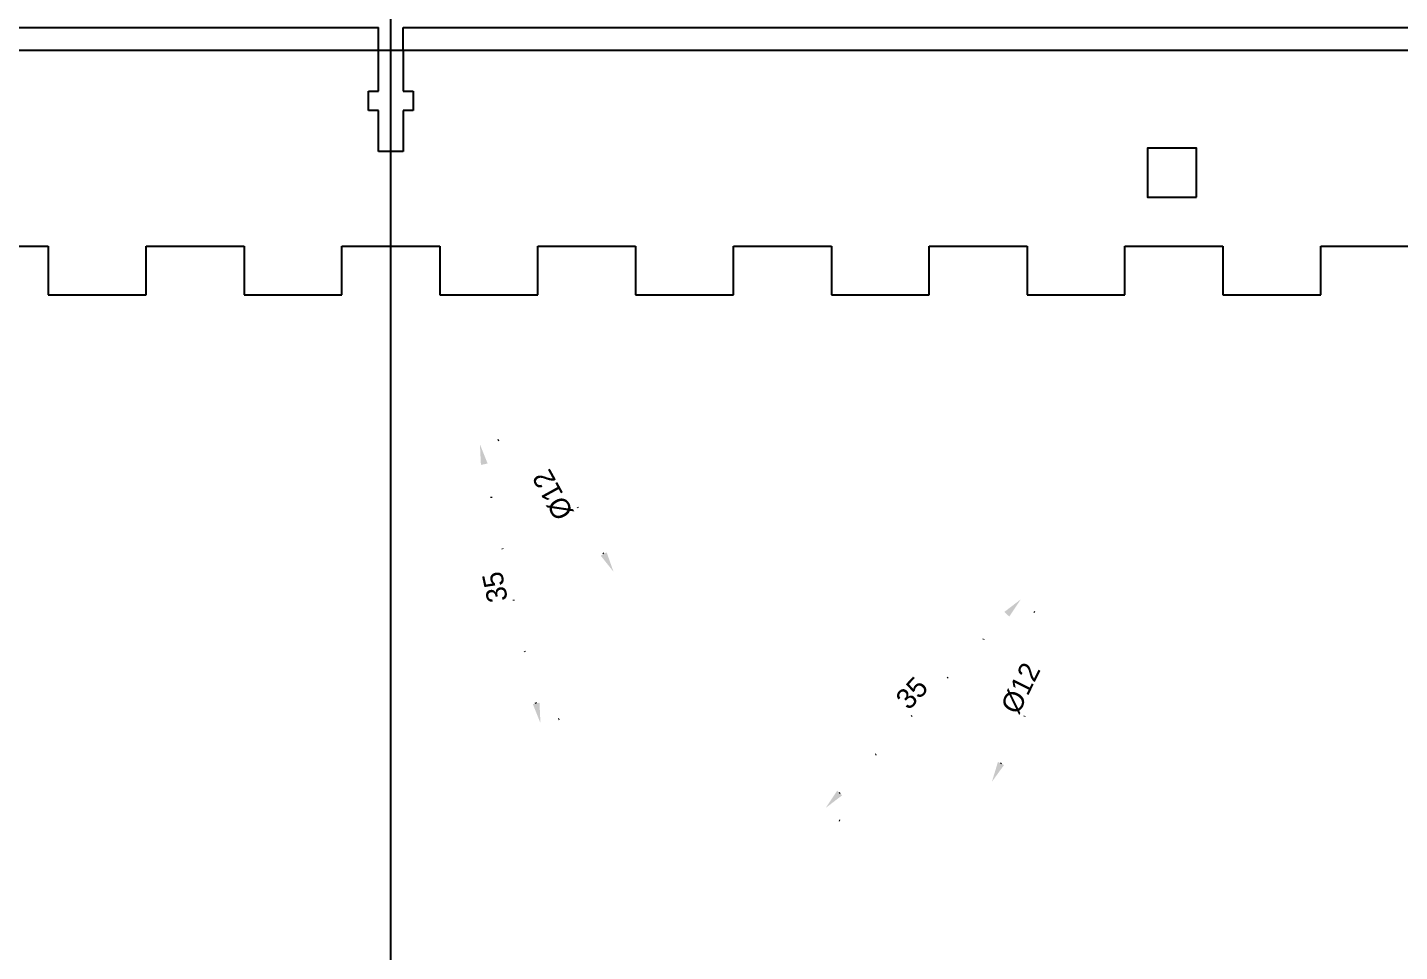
# Model space of a CAD drawing. Header units: millimetres. Extents: x -118 to 1034, y -2217 to 612.
# Drawn here: x 601 to 769.2, y 171.9 to 285.2 of the extents above; entities that cross this region are included whole.
import ezdxf

# ---------------------------------------------------------------- set-up
doc = ezdxf.new("R2010")
doc.units = ezdxf.units.MM
doc.linetypes.add('DOTTED', pattern=[6.35, 0, -6.35])
doc.layers.add('Dimensions', color=1, linetype='DOTTED')
doc.layers.add('text', color=5, linetype='Continuous')
doc.layers.add('Holes', color=1, linetype='Continuous', plot=False)
doc.styles.get("Standard").update_dxf_attribs({"font": 'FreeSans.ttf'})
doc.dimstyles.new('ISO-25', dxfattribs={"dimtxt": 2.5, "dimasz": 2.5, "dimexe": 1.25, "dimexo": 0.625, "dimtad": 1, "dimdec": 3, "dimdsep": 46, "dimtxsty": 'Standard', "dimcen": 2.5, "dimadec": 0, "dimazin": 0, "dimtfac": 1, "dimtmove": 0, "dimatfit": 3, "dimfxl": 1, "dimarcsym": 0})

# ---------------------------------------------------------------- blocks, each defined once
blk = doc.blocks.new('*D33')
at = {"layer": 'Defpoints', "color": 0}
for p in [(167.12, -55.48), (194.71, -77.22), (192.68, -79.39)]:
    blk.add_point(p, dxfattribs=at)
at = {"layer": 'Dimensions', "color": 0, "lineweight": -2}
for p, q in [((167.54, -55.03), (170, -52.4)), ((170.97, -55.02), (192.88, -75.52)), ((193.1, -78.94), (195.56, -76.31))]:
    blk.add_line(p, q, dxfattribs=at)
at = {"layer": 'Dimensions', "color": 0}
for points in [[(171.26, -54.72), (170.69, -55.33), (169.15, -53.32)], [(192.6, -75.82), (193.17, -75.21), (194.71, -77.22)]]:
    blk.add_solid(points, dxfattribs=at)
at = {"layer": 'Dimensions', "color": 0, "insert": (183.23, -63.87), "char_height": 2.5, "attachment_point": 5, "rotation": 316.9131}
blk.add_mtext('35', dxfattribs=at)
blk = doc.blocks.new('*D34')
at = {"layer": 'Defpoints', "color": 0}
for p in [(12.58, 8.65), (13.39, -7.33), (18.52, -7.07)]:
    blk.add_point(p, dxfattribs=at)
at = {"layer": 'Dimensions', "color": 0, "lineweight": -2}
for p, q in [((13.2, 8.68), (18.95, 8.97)), ((17.83, 6.41), (18.39, -4.57)), ((14.01, -7.3), (19.76, -7.01))]:
    blk.add_line(p, q, dxfattribs=at)
at = {"layer": 'Dimensions', "color": 0}
for points in [[(18.25, 6.43), (17.41, 6.39), (17.7, 8.91)], [(17.97, -4.59), (18.81, -4.55), (18.52, -7.07)]]:
    blk.add_solid(points, dxfattribs=at)
at = {"layer": 'Dimensions', "color": 0, "insert": (20.02, 1.02), "char_height": 2.5, "attachment_point": 5, "rotation": 272.9103}
blk.add_mtext('16', dxfattribs=at)
blk = doc.blocks.new('*D35')
at = {"layer": 'Defpoints', "color": 0}
for p in [(172.35, -73.69), (183.09, -79.03)]:
    blk.add_point(p, dxfattribs=at)
at = {"layer": 'Dimensions', "color": 0, "lineweight": -2}
blk.add_line((174.58, -74.8), (186.06, -80.5), dxfattribs=at)
at = {"layer": 'Dimensions', "color": 0}
blk.add_solid([(174.77, -74.42), (174.4, -75.17), (172.35, -73.69)], dxfattribs=at)
at = {"layer": 'Dimensions', "color": 0, "insert": (183.81, -77.23), "char_height": 2.5, "attachment_point": 5, "rotation": 333.5748}
blk.add_mtext('%%c12', dxfattribs=at)
blk = doc.blocks.new('M3 Bolt Nut Slot')
for p, q in [((-12.4, -3), (-12.4, 0)), ((-12.4, 0), (-7.4, 0)), ((-7.4, 0), (-7.4, 1.25)), ((-7.4, 1.25), (-5, 1.25)), ((-5, 1.25), (-5, 0)), ((-5, 0), (0, 0)), ((-7.4, -3), (-12.4, -3)), ((-7.4, -4.25), (-7.4, -3)), ((0, -3), (-5, -3)), ((-5, -3), (-5, -4.25)), ((-5, -4.25), (-7.4, -4.25))]:
    blk.add_line(p, q)
blk = doc.blocks.new('Front Panel')
for p, q in [((0, 0), (208.5, 0)), ((0, 0), (208.5, 0)), ((0, 0), (208.5, 0)), ((0, 0), (208.5, 0)), ((0, 0), (208.5, 0)), ((0, 0), (208.5, 0)), ((0, 0), (208.5, 0)), ((0, 0), (208.5, 0)), ((0, 0), (208.5, 0)), ((0, 0), (208.5, 0)), ((0, 0), (208.5, 0)), ((0, 0), (208.5, 0)), ((0, 0), (208.5, 0)), ((0, 0), (208.5, 0)), ((0, 0), (208.5, 0)), ((0, 0), (208.5, 0)), ((0, 0), (208.5, 0)), ((0, 0), (208.5, 0)), ((0, 0), (208.5, 0)), ((0, 0), (208.5, 0)), ((0, 0), (208.5, 0)), ((0, 0), (208.5, 0)), ((0, 0), (208.5, 0)), ((0, 0), (208.5, 0)), ((0, 0), (208.5, 0)), ((0, 0), (208.5, 0)), ((0, 0), (208.5, 0)), ((0, 0), (208.5, 0)), ((0, 0), (208.5, 0)), ((0, 0), (208.5, 0)), ((208.5, -2.798), (208.5, 0)), ((208.5, -2.798), (208.5, 0)), ((208.5, -2.798), (208.5, 0)), ((208.5, -2.798), (208.5, 0)), ((208.5, -2.798), (208.5, 0)), ((208.5, -2.798), (208.5, 0)), ((208.5, -2.798), (208.5, 0)), ((208.5, -2.798), (208.5, 0)), ((208.5, -2.798), (208.5, 0)), ((208.5, -2.798), (208.5, 0)), ((208.5, -2.798), (208.5, 0)), ((208.5, -2.798), (208.5, 0)), ((208.5, -2.798), (208.5, 0)), ((208.5, -2.798), (208.5, 0)), ((208.5, -2.798), (208.5, 0)), ((208.5, -2.798), (208.5, 0)), ((208.5, -2.798), (208.5, 0)), ((208.5, -2.798), (208.5, 0)), ((208.5, -2.798), (208.5, 0)), ((208.5, -2.798), (208.5, 0)), ((208.5, -2.798), (208.5, 0)), ((208.5, -2.798), (208.5, 0)), ((208.5, -2.798), (208.5, 0)), ((208.5, -2.798), (208.5, 0)), ((208.5, -2.798), (208.5, 0)), ((208.5, -2.798), (208.5, 0)), ((208.5, -2.798), (208.5, 0)), ((208.5, -2.798), (208.5, 0)), ((208.5, -2.798), (208.5, 0)), ((208.5, -2.798), (208.5, 0)), ((211.5, -2.798), (211.5, 0)), ((211.5, 0), (420, 0)), ((211.5, -2.798), (211.5, 0)), ((211.5, 0), (420, 0)), ((211.5, -2.798), (211.5, 0)), ((211.5, 0), (420, 0)), ((211.5, -2.798), (211.5, 0)), ((211.5, 0), (420, 0)), ((211.5, -2.798), (211.5, 0)), ((211.5, 0), (420, 0)), ((211.5, -2.798), (211.5, 0)), ((211.5, 0), (420, 0)), ((211.5, -2.798), (211.5, 0)), ((211.5, 0), (420, 0)), ((211.5, -2.798), (211.5, 0)), ((211.5, 0), (420, 0)), ((211.5, -2.798), (211.5, 0)), ((211.5, 0), (420, 0)), ((211.5, -2.798), (211.5, 0)), ((211.5, 0), (420, 0)), ((211.5, -2.798), (211.5, 0)), ((211.5, 0), (420, 0)), ((211.5, -2.798), (211.5, 0)), ((211.5, 0), (420, 0)), ((211.5, -2.798), (211.5, 0)), ((211.5, 0), (420, 0)), ((211.5, -2.798), (211.5, 0)), ((211.5, 0), (420, 0)), ((211.5, -2.798), (211.5, 0)), ((211.5, 0), (420, 0)), ((211.5, -2.798), (211.5, 0)), ((211.5, 0), (420, 0)), ((211.5, -2.798), (211.5, 0)), ((211.5, 0), (420, 0)), ((211.5, -2.798), (211.5, 0)), ((211.5, 0), (420, 0)), ((211.5, -2.798), (211.5, 0)), ((211.5, 0), (420, 0)), ((211.5, -2.798), (211.5, 0)), ((211.5, 0), (420, 0)), ((211.5, -2.798), (211.5, 0)), ((211.5, 0), (420, 0)), ((211.5, -2.798), (211.5, 0)), ((211.5, 0), (420, 0)), ((211.5, -2.798), (211.5, 0)), ((211.5, 0), (420, 0)), ((211.5, -2.798), (211.5, 0)), ((211.5, 0), (420, 0)), ((211.5, -2.798), (211.5, 0)), ((211.5, 0), (420, 0)), ((211.5, -2.798), (211.5, 0)), ((211.5, 0), (420, 0)), ((211.5, -2.798), (211.5, 0)), ((211.5, 0), (420, 0)), ((211.5, -2.798), (211.5, 0)), ((211.5, 0), (420, 0)), ((211.5, -2.798), (211.5, 0)), ((211.5, 0), (420, 0)), ((211.5, -2.798), (211.5, 0)), ((211.5, 0), (420, 0)), ((156, -26.798), (168, -26.798)), ((156, -26.798), (168, -26.798)), ((156, -26.798), (168, -26.798)), ((156, -26.798), (168, -26.798)), ((156, -26.798), (168, -26.798)), ((156, -26.798), (168, -26.798)), ((156, -26.798), (168, -26.798)), ((156, -26.798), (168, -26.798)), ((156, -26.798), (168, -26.798)), ((156, -26.798), (168, -26.798)), ((156, -26.798), (168, -26.798)), ((156, -26.798), (168, -26.798)), ((156, -26.798), (168, -26.798)), ((156, -26.798), (168, -26.798)), ((156, -26.798), (168, -26.798)), ((156, -26.798), (168, -26.798)), ((156, -26.798), (168, -26.798)), ((156, -26.798), (168, -26.798)), ((156, -26.798), (168, -26.798)), ((156, -26.798), (168, -26.798)), ((156, -26.798), (168, -26.798)), ((156, -26.798), (168, -26.798)), ((156, -26.798), (168, -26.798)), ((156, -26.798), (168, -26.798)), ((156, -26.798), (168, -26.798)), ((156, -26.798), (168, -26.798)), ((156, -26.798), (168, -26.798)), ((156, -26.798), (168, -26.798)), ((156, -26.798), (168, -26.798)), ((156, -26.798), (168, -26.798)), ((168, -26.798), (168, -32.798)), ((168, -26.798), (168, -32.798)), ((168, -26.798), (168, -32.798)), ((168, -26.798), (168, -32.798)), ((168, -26.798), (168, -32.798)), ((168, -26.798), (168, -32.798)), ((168, -26.798), (168, -32.798)), ((168, -26.798), (168, -32.798)), ((168, -26.798), (168, -32.798)), ((168, -26.798), (168, -32.798)), ((168, -26.798), (168, -32.798)), ((168, -26.798), (168, -32.798)), ((168, -26.798), (168, -32.798)), ((168, -26.798), (168, -32.798)), ((168, -26.798), (168, -32.798)), ((168, -26.798), (168, -32.798)), ((168, -26.798), (168, -32.798)), ((168, -26.798), (168, -32.798)), ((168, -26.798), (168, -32.798)), ((168, -26.798), (168, -32.798)), ((168, -26.798), (168, -32.798)), ((168, -26.798), (168, -32.798)), ((168, -26.798), (168, -32.798)), ((168, -26.798), (168, -32.798)), ((168, -26.798), (168, -32.798)), ((168, -26.798), (168, -32.798)), ((168, -26.798), (168, -32.798)), ((168, -26.798), (168, -32.798)), ((168, -26.798), (168, -32.798)), ((168, -26.798), (168, -32.798)), ((180, -32.798), (180, -26.798)), ((180, -26.798), (192, -26.798)), ((180, -32.798), (180, -26.798)), ((180, -26.798), (192, -26.798)), ((180, -32.798), (180, -26.798)), ((180, -26.798), (192, -26.798)), ((180, -32.798), (180, -26.798)), ((180, -26.798), (192, -26.798)), ((180, -32.798), (180, -26.798)), ((180, -26.798), (192, -26.798)), ((180, -32.798), (180, -26.798)), ((180, -26.798), (192, -26.798)), ((180, -32.798), (180, -26.798)), ((180, -26.798), (192, -26.798)), ((180, -32.798), (180, -26.798)), ((180, -26.798), (192, -26.798)), ((180, -32.798), (180, -26.798)), ((180, -26.798), (192, -26.798)), ((180, -32.798), (180, -26.798)), ((180, -26.798), (192, -26.798)), ((180, -32.798), (180, -26.798)), ((180, -26.798), (192, -26.798)), ((180, -32.798), (180, -26.798)), ((180, -26.798), (192, -26.798)), ((180, -32.798), (180, -26.798)), ((180, -26.798), (192, -26.798)), ((180, -32.798), (180, -26.798)), ((180, -26.798), (192, -26.798)), ((180, -32.798), (180, -26.798)), ((180, -26.798), (192, -26.798)), ((180, -32.798), (180, -26.798)), ((180, -26.798), (192, -26.798)), ((180, -32.798), (180, -26.798)), ((180, -26.798), (192, -26.798)), ((180, -32.798), (180, -26.798)), ((180, -26.798), (192, -26.798)), ((180, -32.798), (180, -26.798)), ((180, -26.798), (192, -26.798)), ((180, -32.798), (180, -26.798)), ((180, -26.798), (192, -26.798)), ((180, -32.798), (180, -26.798)), ((180, -26.798), (192, -26.798)), ((180, -32.798), (180, -26.798)), ((180, -26.798), (192, -26.798)), ((180, -32.798), (180, -26.798)), ((180, -26.798), (192, -26.798)), ((180, -32.798), (180, -26.798)), ((180, -26.798), (192, -26.798)), ((180, -32.798), (180, -26.798)), ((180, -26.798), (192, -26.798)), ((180, -32.798), (180, -26.798)), ((180, -26.798), (192, -26.798)), ((180, -32.798), (180, -26.798)), ((180, -26.798), (192, -26.798)), ((180, -32.798), (180, -26.798)), ((180, -26.798), (192, -26.798)), ((180, -32.798), (180, -26.798)), ((180, -26.798), (192, -26.798)), ((180, -32.798), (180, -26.798)), ((180, -26.798), (192, -26.798)), ((192, -26.798), (192, -32.798)), ((192, -26.798), (192, -32.798)), ((192, -26.798), (192, -32.798)), ((192, -26.798), (192, -32.798)), ((192, -26.798), (192, -32.798)), ((192, -26.798), (192, -32.798)), ((192, -26.798), (192, -32.798)), ((192, -26.798), (192, -32.798)), ((192, -26.798), (192, -32.798)), ((192, -26.798), (192, -32.798)), ((192, -26.798), (192, -32.798)), ((192, -26.798), (192, -32.798)), ((192, -26.798), (192, -32.798)), ((192, -26.798), (192, -32.798)), ((192, -26.798), (192, -32.798)), ((192, -26.798), (192, -32.798)), ((192, -26.798), (192, -32.798)), ((192, -26.798), (192, -32.798)), ((192, -26.798), (192, -32.798)), ((192, -26.798), (192, -32.798)), ((192, -26.798), (192, -32.798)), ((192, -26.798), (192, -32.798)), ((192, -26.798), (192, -32.798)), ((192, -26.798), (192, -32.798)), ((192, -26.798), (192, -32.798)), ((192, -26.798), (192, -32.798)), ((192, -26.798), (192, -32.798)), ((192, -26.798), (192, -32.798)), ((192, -26.798), (192, -32.798)), ((192, -26.798), (192, -32.798)), ((204, -32.798), (204, -26.798)), ((204, -26.798), (216, -26.798)), ((204, -32.798), (204, -26.798)), ((204, -26.798), (216, -26.798)), ((204, -32.798), (204, -26.798)), ((204, -26.798), (216, -26.798)), ((204, -32.798), (204, -26.798)), ((204, -26.798), (216, -26.798)), ((204, -32.798), (204, -26.798)), ((204, -26.798), (216, -26.798)), ((204, -32.798), (204, -26.798)), ((204, -26.798), (216, -26.798)), ((204, -32.798), (204, -26.798)), ((204, -26.798), (216, -26.798)), ((204, -32.798), (204, -26.798)), ((204, -26.798), (216, -26.798)), ((204, -32.798), (204, -26.798)), ((204, -26.798), (216, -26.798)), ((204, -32.798), (204, -26.798)), ((204, -26.798), (216, -26.798)), ((204, -32.798), (204, -26.798)), ((204, -26.798), (216, -26.798)), ((204, -32.798), (204, -26.798)), ((204, -26.798), (216, -26.798)), ((204, -32.798), (204, -26.798)), ((204, -26.798), (216, -26.798)), ((204, -32.798), (204, -26.798)), ((204, -26.798), (216, -26.798)), ((204, -32.798), (204, -26.798)), ((204, -26.798), (216, -26.798)), ((204, -32.798), (204, -26.798)), ((204, -26.798), (216, -26.798)), ((204, -32.798), (204, -26.798)), ((204, -26.798), (216, -26.798)), ((204, -32.798), (204, -26.798)), ((204, -26.798), (216, -26.798)), ((204, -32.798), (204, -26.798)), ((204, -26.798), (216, -26.798)), ((204, -32.798), (204, -26.798)), ((204, -26.798), (216, -26.798)), ((204, -32.798), (204, -26.798)), ((204, -26.798), (216, -26.798)), ((204, -32.798), (204, -26.798)), ((204, -26.798), (216, -26.798)), ((204, -32.798), (204, -26.798)), ((204, -26.798), (216, -26.798)), ((204, -32.798), (204, -26.798)), ((204, -26.798), (216, -26.798)), ((204, -32.798), (204, -26.798)), ((204, -26.798), (216, -26.798)), ((204, -32.798), (204, -26.798)), ((204, -26.798), (216, -26.798)), ((204, -32.798), (204, -26.798)), ((204, -26.798), (216, -26.798)), ((204, -32.798), (204, -26.798)), ((204, -26.798), (216, -26.798)), ((204, -32.798), (204, -26.798)), ((204, -26.798), (216, -26.798)), ((204, -32.798), (204, -26.798)), ((204, -26.798), (216, -26.798)), ((216, -26.798), (216, -32.798)), ((216, -26.798), (216, -32.798)), ((216, -26.798), (216, -32.798)), ((216, -26.798), (216, -32.798)), ((216, -26.798), (216, -32.798)), ((216, -26.798), (216, -32.798)), ((216, -26.798), (216, -32.798)), ((216, -26.798), (216, -32.798)), ((216, -26.798), (216, -32.798)), ((216, -26.798), (216, -32.798)), ((216, -26.798), (216, -32.798)), ((216, -26.798), (216, -32.798)), ((216, -26.798), (216, -32.798)), ((216, -26.798), (216, -32.798)), ((216, -26.798), (216, -32.798)), ((216, -26.798), (216, -32.798)), ((216, -26.798), (216, -32.798)), ((216, -26.798), (216, -32.798)), ((216, -26.798), (216, -32.798)), ((216, -26.798), (216, -32.798)), ((216, -26.798), (216, -32.798)), ((216, -26.798), (216, -32.798)), ((216, -26.798), (216, -32.798)), ((216, -26.798), (216, -32.798)), ((216, -26.798), (216, -32.798)), ((216, -26.798), (216, -32.798)), ((216, -26.798), (216, -32.798)), ((216, -26.798), (216, -32.798)), ((216, -26.798), (216, -32.798)), ((216, -26.798), (216, -32.798)), ((228, -32.798), (228, -26.798)), ((228, -26.798), (240, -26.798)), ((228, -32.798), (228, -26.798)), ((228, -26.798), (240, -26.798)), ((228, -32.798), (228, -26.798)), ((228, -26.798), (240, -26.798)), ((228, -32.798), (228, -26.798)), ((228, -26.798), (240, -26.798)), ((228, -32.798), (228, -26.798)), ((228, -26.798), (240, -26.798)), ((228, -32.798), (228, -26.798)), ((228, -26.798), (240, -26.798)), ((228, -32.798), (228, -26.798)), ((228, -26.798), (240, -26.798)), ((228, -32.798), (228, -26.798)), ((228, -26.798), (240, -26.798)), ((228, -32.798), (228, -26.798)), ((228, -26.798), (240, -26.798)), ((228, -32.798), (228, -26.798)), ((228, -26.798), (240, -26.798)), ((228, -32.798), (228, -26.798)), ((228, -26.798), (240, -26.798)), ((228, -32.798), (228, -26.798)), ((228, -26.798), (240, -26.798)), ((228, -32.798), (228, -26.798)), ((228, -26.798), (240, -26.798)), ((228, -32.798), (228, -26.798)), ((228, -26.798), (240, -26.798)), ((228, -32.798), (228, -26.798)), ((228, -26.798), (240, -26.798)), ((228, -32.798), (228, -26.798)), ((228, -26.798), (240, -26.798)), ((228, -32.798), (228, -26.798)), ((228, -26.798), (240, -26.798)), ((228, -32.798), (228, -26.798)), ((228, -26.798), (240, -26.798)), ((228, -32.798), (228, -26.798)), ((228, -26.798), (240, -26.798)), ((228, -32.798), (228, -26.798)), ((228, -26.798), (240, -26.798)), ((228, -32.798), (228, -26.798)), ((228, -26.798), (240, -26.798)), ((228, -32.798), (228, -26.798)), ((228, -26.798), (240, -26.798)), ((228, -32.798), (228, -26.798)), ((228, -26.798), (240, -26.798)), ((228, -32.798), (228, -26.798)), ((228, -26.798), (240, -26.798)), ((228, -32.798), (228, -26.798)), ((228, -26.798), (240, -26.798)), ((228, -32.798), (228, -26.798)), ((228, -26.798), (240, -26.798)), ((228, -32.798), (228, -26.798)), ((228, -26.798), (240, -26.798)), ((228, -32.798), (228, -26.798)), ((228, -26.798), (240, -26.798)), ((228, -32.798), (228, -26.798)), ((228, -26.798), (240, -26.798)), ((228, -32.798), (228, -26.798)), ((228, -26.798), (240, -26.798)), ((240, -26.798), (240, -32.798)), ((240, -26.798), (240, -32.798)), ((240, -26.798), (240, -32.798)), ((240, -26.798), (240, -32.798)), ((240, -26.798), (240, -32.798)), ((240, -26.798), (240, -32.798)), ((240, -26.798), (240, -32.798)), ((240, -26.798), (240, -32.798)), ((240, -26.798), (240, -32.798)), ((240, -26.798), (240, -32.798)), ((240, -26.798), (240, -32.798)), ((240, -26.798), (240, -32.798)), ((240, -26.798), (240, -32.798)), ((240, -26.798), (240, -32.798)), ((240, -26.798), (240, -32.798)), ((240, -26.798), (240, -32.798)), ((240, -26.798), (240, -32.798)), ((240, -26.798), (240, -32.798)), ((240, -26.798), (240, -32.798)), ((240, -26.798), (240, -32.798)), ((240, -26.798), (240, -32.798)), ((240, -26.798), (240, -32.798)), ((240, -26.798), (240, -32.798)), ((240, -26.798), (240, -32.798)), ((240, -26.798), (240, -32.798)), ((240, -26.798), (240, -32.798)), ((240, -26.798), (240, -32.798)), ((240, -26.798), (240, -32.798)), ((240, -26.798), (240, -32.798)), ((240, -26.798), (240, -32.798)), ((252, -32.798), (252, -26.798)), ((252, -26.798), (264, -26.798)), ((252, -32.798), (252, -26.798)), ((252, -26.798), (264, -26.798)), ((252, -32.798), (252, -26.798)), ((252, -26.798), (264, -26.798)), ((252, -32.798), (252, -26.798)), ((252, -26.798), (264, -26.798)), ((252, -32.798), (252, -26.798)), ((252, -26.798), (264, -26.798)), ((252, -32.798), (252, -26.798)), ((252, -26.798), (264, -26.798)), ((252, -32.798), (252, -26.798)), ((252, -26.798), (264, -26.798)), ((252, -32.798), (252, -26.798)), ((252, -26.798), (264, -26.798)), ((252, -32.798), (252, -26.798)), ((252, -26.798), (264, -26.798)), ((252, -32.798), (252, -26.798)), ((252, -26.798), (264, -26.798)), ((252, -32.798), (252, -26.798)), ((252, -26.798), (264, -26.798)), ((252, -32.798), (252, -26.798)), ((252, -26.798), (264, -26.798)), ((252, -32.798), (252, -26.798)), ((252, -26.798), (264, -26.798)), ((252, -32.798), (252, -26.798)), ((252, -26.798), (264, -26.798)), ((252, -32.798), (252, -26.798)), ((252, -26.798), (264, -26.798)), ((252, -32.798), (252, -26.798)), ((252, -26.798), (264, -26.798)), ((252, -32.798), (252, -26.798)), ((252, -26.798), (264, -26.798)), ((252, -32.798), (252, -26.798)), ((252, -26.798), (264, -26.798)), ((252, -32.798), (252, -26.798)), ((252, -26.798), (264, -26.798)), ((252, -32.798), (252, -26.798)), ((252, -26.798), (264, -26.798)), ((252, -32.798), (252, -26.798)), ((252, -26.798), (264, -26.798)), ((252, -32.798), (252, -26.798)), ((252, -26.798), (264, -26.798)), ((252, -32.798), (252, -26.798)), ((252, -26.798), (264, -26.798)), ((252, -32.798), (252, -26.798)), ((252, -26.798), (264, -26.798)), ((252, -32.798), (252, -26.798)), ((252, -26.798), (264, -26.798)), ((252, -32.798), (252, -26.798)), ((252, -26.798), (264, -26.798)), ((252, -32.798), (252, -26.798)), ((252, -26.798), (264, -26.798)), ((252, -32.798), (252, -26.798)), ((252, -26.798), (264, -26.798)), ((252, -32.798), (252, -26.798)), ((252, -26.798), (264, -26.798)), ((252, -32.798), (252, -26.798)), ((252, -26.798), (264, -26.798)), ((264, -26.798), (264, -32.798)), ((264, -26.798), (264, -32.798)), ((264, -26.798), (264, -32.798)), ((264, -26.798), (264, -32.798)), ((264, -26.798), (264, -32.798)), ((264, -26.798), (264, -32.798)), ((264, -26.798), (264, -32.798)), ((264, -26.798), (264, -32.798)), ((264, -26.798), (264, -32.798)), ((264, -26.798), (264, -32.798)), ((264, -26.798), (264, -32.798)), ((264, -26.798), (264, -32.798)), ((264, -26.798), (264, -32.798)), ((264, -26.798), (264, -32.798)), ((264, -26.798), (264, -32.798)), ((264, -26.798), (264, -32.798)), ((264, -26.798), (264, -32.798)), ((264, -26.798), (264, -32.798)), ((264, -26.798), (264, -32.798)), ((264, -26.798), (264, -32.798)), ((264, -26.798), (264, -32.798)), ((264, -26.798), (264, -32.798)), ((264, -26.798), (264, -32.798)), ((264, -26.798), (264, -32.798)), ((264, -26.798), (264, -32.798)), ((264, -26.798), (264, -32.798)), ((264, -26.798), (264, -32.798)), ((264, -26.798), (264, -32.798)), ((264, -26.798), (264, -32.798)), ((264, -26.798), (264, -32.798)), ((276, -32.798), (276, -26.798)), ((276, -26.798), (288, -26.798)), ((276, -32.798), (276, -26.798)), ((276, -26.798), (288, -26.798)), ((276, -32.798), (276, -26.798)), ((276, -26.798), (288, -26.798)), ((276, -32.798), (276, -26.798)), ((276, -26.798), (288, -26.798)), ((276, -32.798), (276, -26.798)), ((276, -26.798), (288, -26.798)), ((276, -32.798), (276, -26.798)), ((276, -26.798), (288, -26.798)), ((276, -32.798), (276, -26.798)), ((276, -26.798), (288, -26.798)), ((276, -32.798), (276, -26.798)), ((276, -26.798), (288, -26.798)), ((276, -32.798), (276, -26.798)), ((276, -26.798), (288, -26.798)), ((276, -32.798), (276, -26.798)), ((276, -26.798), (288, -26.798)), ((276, -32.798), (276, -26.798)), ((276, -26.798), (288, -26.798)), ((276, -32.798), (276, -26.798)), ((276, -26.798), (288, -26.798)), ((276, -32.798), (276, -26.798)), ((276, -26.798), (288, -26.798)), ((276, -32.798), (276, -26.798)), ((276, -26.798), (288, -26.798)), ((276, -32.798), (276, -26.798)), ((276, -26.798), (288, -26.798)), ((276, -32.798), (276, -26.798)), ((276, -26.798), (288, -26.798)), ((276, -32.798), (276, -26.798)), ((276, -26.798), (288, -26.798)), ((276, -32.798), (276, -26.798)), ((276, -26.798), (288, -26.798)), ((276, -32.798), (276, -26.798)), ((276, -26.798), (288, -26.798)), ((276, -32.798), (276, -26.798)), ((276, -26.798), (288, -26.798)), ((276, -32.798), (276, -26.798)), ((276, -26.798), (288, -26.798)), ((276, -32.798), (276, -26.798)), ((276, -26.798), (288, -26.798)), ((276, -32.798), (276, -26.798)), ((276, -26.798), (288, -26.798)), ((276, -32.798), (276, -26.798)), ((276, -26.798), (288, -26.798)), ((276, -32.798), (276, -26.798)), ((276, -26.798), (288, -26.798)), ((276, -32.798), (276, -26.798)), ((276, -26.798), (288, -26.798)), ((276, -32.798), (276, -26.798)), ((276, -26.798), (288, -26.798)), ((276, -32.798), (276, -26.798)), ((276, -26.798), (288, -26.798)), ((276, -32.798), (276, -26.798)), ((276, -26.798), (288, -26.798)), ((276, -32.798), (276, -26.798)), ((276, -26.798), (288, -26.798)), ((288, -26.798), (288, -32.798)), ((288, -26.798), (288, -32.798)), ((288, -26.798), (288, -32.798)), ((288, -26.798), (288, -32.798)), ((288, -26.798), (288, -32.798)), ((288, -26.798), (288, -32.798)), ((288, -26.798), (288, -32.798)), ((288, -26.798), (288, -32.798)), ((288, -26.798), (288, -32.798)), ((288, -26.798), (288, -32.798)), ((288, -26.798), (288, -32.798)), ((288, -26.798), (288, -32.798)), ((288, -26.798), (288, -32.798)), ((288, -26.798), (288, -32.798)), ((288, -26.798), (288, -32.798)), ((288, -26.798), (288, -32.798)), ((288, -26.798), (288, -32.798)), ((288, -26.798), (288, -32.798)), ((288, -26.798), (288, -32.798)), ((288, -26.798), (288, -32.798)), ((288, -26.798), (288, -32.798)), ((288, -26.798), (288, -32.798)), ((288, -26.798), (288, -32.798)), ((288, -26.798), (288, -32.798)), ((288, -26.798), (288, -32.798)), ((288, -26.798), (288, -32.798)), ((288, -26.798), (288, -32.798)), ((288, -26.798), (288, -32.798)), ((288, -26.798), (288, -32.798)), ((288, -26.798), (288, -32.798)), ((300, -32.798), (300, -26.798)), ((300, -26.798), (312, -26.798)), ((300, -32.798), (300, -26.798)), ((300, -26.798), (312, -26.798)), ((300, -32.798), (300, -26.798)), ((300, -26.798), (312, -26.798)), ((300, -32.798), (300, -26.798)), ((300, -26.798), (312, -26.798)), ((300, -32.798), (300, -26.798)), ((300, -26.798), (312, -26.798)), ((300, -32.798), (300, -26.798)), ((300, -26.798), (312, -26.798)), ((300, -32.798), (300, -26.798)), ((300, -26.798), (312, -26.798)), ((300, -32.798), (300, -26.798)), ((300, -26.798), (312, -26.798)), ((300, -32.798), (300, -26.798)), ((300, -26.798), (312, -26.798)), ((300, -32.798), (300, -26.798)), ((300, -26.798), (312, -26.798)), ((300, -32.798), (300, -26.798)), ((300, -26.798), (312, -26.798)), ((300, -32.798), (300, -26.798)), ((300, -26.798), (312, -26.798)), ((300, -32.798), (300, -26.798)), ((300, -26.798), (312, -26.798)), ((300, -32.798), (300, -26.798)), ((300, -26.798), (312, -26.798)), ((300, -32.798), (300, -26.798)), ((300, -26.798), (312, -26.798)), ((300, -32.798), (300, -26.798)), ((300, -26.798), (312, -26.798)), ((300, -32.798), (300, -26.798)), ((300, -26.798), (312, -26.798)), ((300, -32.798), (300, -26.798)), ((300, -26.798), (312, -26.798)), ((300, -32.798), (300, -26.798)), ((300, -26.798), (312, -26.798)), ((300, -32.798), (300, -26.798)), ((300, -26.798), (312, -26.798)), ((300, -32.798), (300, -26.798)), ((300, -26.798), (312, -26.798)), ((300, -32.798), (300, -26.798)), ((300, -26.798), (312, -26.798)), ((300, -32.798), (300, -26.798)), ((300, -26.798), (312, -26.798)), ((300, -32.798), (300, -26.798)), ((300, -26.798), (312, -26.798)), ((300, -32.798), (300, -26.798)), ((300, -26.798), (312, -26.798)), ((300, -32.798), (300, -26.798)), ((300, -26.798), (312, -26.798)), ((300, -32.798), (300, -26.798)), ((300, -26.798), (312, -26.798)), ((300, -32.798), (300, -26.798)), ((300, -26.798), (312, -26.798)), ((300, -32.798), (300, -26.798)), ((300, -26.798), (312, -26.798)), ((300, -32.798), (300, -26.798)), ((300, -26.798), (312, -26.798)), ((312, -26.798), (312, -32.798)), ((312, -26.798), (312, -32.798)), ((312, -26.798), (312, -32.798)), ((312, -26.798), (312, -32.798)), ((312, -26.798), (312, -32.798)), ((312, -26.798), (312, -32.798)), ((312, -26.798), (312, -32.798)), ((312, -26.798), (312, -32.798)), ((312, -26.798), (312, -32.798)), ((312, -26.798), (312, -32.798)), ((312, -26.798), (312, -32.798)), ((312, -26.798), (312, -32.798)), ((312, -26.798), (312, -32.798)), ((312, -26.798), (312, -32.798)), ((312, -26.798), (312, -32.798)), ((312, -26.798), (312, -32.798)), ((312, -26.798), (312, -32.798)), ((312, -26.798), (312, -32.798)), ((312, -26.798), (312, -32.798)), ((312, -26.798), (312, -32.798)), ((312, -26.798), (312, -32.798)), ((312, -26.798), (312, -32.798)), ((312, -26.798), (312, -32.798)), ((312, -26.798), (312, -32.798)), ((312, -26.798), (312, -32.798)), ((312, -26.798), (312, -32.798)), ((312, -26.798), (312, -32.798)), ((312, -26.798), (312, -32.798)), ((312, -26.798), (312, -32.798)), ((312, -26.798), (312, -32.798)), ((324, -32.798), (324, -26.798)), ((324, -26.798), (336, -26.798)), ((324, -32.798), (324, -26.798)), ((324, -26.798), (336, -26.798)), ((324, -32.798), (324, -26.798)), ((324, -26.798), (336, -26.798)), ((324, -32.798), (324, -26.798)), ((324, -26.798), (336, -26.798)), ((324, -32.798), (324, -26.798)), ((324, -26.798), (336, -26.798)), ((324, -32.798), (324, -26.798)), ((324, -26.798), (336, -26.798)), ((324, -32.798), (324, -26.798)), ((324, -26.798), (336, -26.798)), ((324, -32.798), (324, -26.798)), ((324, -26.798), (336, -26.798)), ((324, -32.798), (324, -26.798)), ((324, -26.798), (336, -26.798)), ((324, -32.798), (324, -26.798)), ((324, -26.798), (336, -26.798)), ((324, -32.798), (324, -26.798)), ((324, -26.798), (336, -26.798)), ((324, -32.798), (324, -26.798)), ((324, -26.798), (336, -26.798)), ((324, -32.798), (324, -26.798)), ((324, -26.798), (336, -26.798)), ((324, -32.798), (324, -26.798)), ((324, -26.798), (336, -26.798)), ((324, -32.798), (324, -26.798)), ((324, -26.798), (336, -26.798)), ((324, -32.798), (324, -26.798)), ((324, -26.798), (336, -26.798)), ((324, -32.798), (324, -26.798)), ((324, -26.798), (336, -26.798)), ((324, -32.798), (324, -26.798)), ((324, -26.798), (336, -26.798)), ((324, -32.798), (324, -26.798)), ((324, -26.798), (336, -26.798)), ((324, -32.798), (324, -26.798)), ((324, -26.798), (336, -26.798)), ((324, -32.798), (324, -26.798)), ((324, -26.798), (336, -26.798)), ((324, -32.798), (324, -26.798)), ((324, -26.798), (336, -26.798)), ((324, -32.798), (324, -26.798)), ((324, -26.798), (336, -26.798)), ((324, -32.798), (324, -26.798)), ((324, -26.798), (336, -26.798)), ((324, -32.798), (324, -26.798)), ((324, -26.798), (336, -26.798)), ((324, -32.798), (324, -26.798)), ((324, -26.798), (336, -26.798)), ((324, -32.798), (324, -26.798)), ((324, -26.798), (336, -26.798)), ((324, -32.798), (324, -26.798)), ((324, -26.798), (336, -26.798)), ((324, -32.798), (324, -26.798)), ((324, -26.798), (336, -26.798)), ((324, -32.798), (324, -26.798)), ((324, -26.798), (336, -26.798)), ((168, -32.798), (180, -32.798)), ((168, -32.798), (180, -32.798)), ((168, -32.798), (180, -32.798)), ((168, -32.798), (180, -32.798)), ((168, -32.798), (180, -32.798)), ((168, -32.798), (180, -32.798)), ((168, -32.798), (180, -32.798)), ((168, -32.798), (180, -32.798)), ((168, -32.798), (180, -32.798)), ((168, -32.798), (180, -32.798)), ((168, -32.798), (180, -32.798)), ((168, -32.798), (180, -32.798)), ((168, -32.798), (180, -32.798)), ((168, -32.798), (180, -32.798)), ((168, -32.798), (180, -32.798)), ((168, -32.798), (180, -32.798)), ((168, -32.798), (180, -32.798)), ((168, -32.798), (180, -32.798)), ((168, -32.798), (180, -32.798)), ((168, -32.798), (180, -32.798)), ((168, -32.798), (180, -32.798)), ((168, -32.798), (180, -32.798)), ((168, -32.798), (180, -32.798)), ((168, -32.798), (180, -32.798)), ((168, -32.798), (180, -32.798)), ((168, -32.798), (180, -32.798)), ((168, -32.798), (180, -32.798)), ((168, -32.798), (180, -32.798)), ((168, -32.798), (180, -32.798)), ((168, -32.798), (180, -32.798)), ((192, -32.798), (204, -32.798)), ((192, -32.798), (204, -32.798)), ((192, -32.798), (204, -32.798)), ((192, -32.798), (204, -32.798)), ((192, -32.798), (204, -32.798)), ((192, -32.798), (204, -32.798)), ((192, -32.798), (204, -32.798)), ((192, -32.798), (204, -32.798)), ((192, -32.798), (204, -32.798)), ((192, -32.798), (204, -32.798)), ((192, -32.798), (204, -32.798)), ((192, -32.798), (204, -32.798)), ((192, -32.798), (204, -32.798)), ((192, -32.798), (204, -32.798)), ((192, -32.798), (204, -32.798)), ((192, -32.798), (204, -32.798)), ((192, -32.798), (204, -32.798)), ((192, -32.798), (204, -32.798)), ((192, -32.798), (204, -32.798)), ((192, -32.798), (204, -32.798)), ((192, -32.798), (204, -32.798)), ((192, -32.798), (204, -32.798)), ((192, -32.798), (204, -32.798)), ((192, -32.798), (204, -32.798)), ((192, -32.798), (204, -32.798)), ((192, -32.798), (204, -32.798)), ((192, -32.798), (204, -32.798)), ((192, -32.798), (204, -32.798)), ((192, -32.798), (204, -32.798)), ((192, -32.798), (204, -32.798)), ((216, -32.798), (228, -32.798)), ((216, -32.798), (228, -32.798)), ((216, -32.798), (228, -32.798)), ((216, -32.798), (228, -32.798)), ((216, -32.798), (228, -32.798)), ((216, -32.798), (228, -32.798)), ((216, -32.798), (228, -32.798)), ((216, -32.798), (228, -32.798)), ((216, -32.798), (228, -32.798)), ((216, -32.798), (228, -32.798)), ((216, -32.798), (228, -32.798)), ((216, -32.798), (228, -32.798)), ((216, -32.798), (228, -32.798)), ((216, -32.798), (228, -32.798)), ((216, -32.798), (228, -32.798)), ((216, -32.798), (228, -32.798)), ((216, -32.798), (228, -32.798)), ((216, -32.798), (228, -32.798)), ((216, -32.798), (228, -32.798)), ((216, -32.798), (228, -32.798)), ((216, -32.798), (228, -32.798)), ((216, -32.798), (228, -32.798)), ((216, -32.798), (228, -32.798)), ((216, -32.798), (228, -32.798)), ((216, -32.798), (228, -32.798)), ((216, -32.798), (228, -32.798)), ((216, -32.798), (228, -32.798)), ((216, -32.798), (228, -32.798)), ((216, -32.798), (228, -32.798)), ((216, -32.798), (228, -32.798)), ((240, -32.798), (252, -32.798)), ((240, -32.798), (252, -32.798)), ((240, -32.798), (252, -32.798)), ((240, -32.798), (252, -32.798)), ((240, -32.798), (252, -32.798)), ((240, -32.798), (252, -32.798)), ((240, -32.798), (252, -32.798)), ((240, -32.798), (252, -32.798)), ((240, -32.798), (252, -32.798)), ((240, -32.798), (252, -32.798)), ((240, -32.798), (252, -32.798)), ((240, -32.798), (252, -32.798)), ((240, -32.798), (252, -32.798)), ((240, -32.798), (252, -32.798)), ((240, -32.798), (252, -32.798)), ((240, -32.798), (252, -32.798)), ((240, -32.798), (252, -32.798)), ((240, -32.798), (252, -32.798)), ((240, -32.798), (252, -32.798)), ((240, -32.798), (252, -32.798)), ((240, -32.798), (252, -32.798)), ((240, -32.798), (252, -32.798)), ((240, -32.798), (252, -32.798)), ((240, -32.798), (252, -32.798)), ((240, -32.798), (252, -32.798)), ((240, -32.798), (252, -32.798)), ((240, -32.798), (252, -32.798)), ((240, -32.798), (252, -32.798)), ((240, -32.798), (252, -32.798)), ((240, -32.798), (252, -32.798)), ((264, -32.798), (276, -32.798)), ((264, -32.798), (276, -32.798)), ((264, -32.798), (276, -32.798)), ((264, -32.798), (276, -32.798)), ((264, -32.798), (276, -32.798)), ((264, -32.798), (276, -32.798)), ((264, -32.798), (276, -32.798)), ((264, -32.798), (276, -32.798)), ((264, -32.798), (276, -32.798)), ((264, -32.798), (276, -32.798)), ((264, -32.798), (276, -32.798)), ((264, -32.798), (276, -32.798)), ((264, -32.798), (276, -32.798)), ((264, -32.798), (276, -32.798)), ((264, -32.798), (276, -32.798)), ((264, -32.798), (276, -32.798)), ((264, -32.798), (276, -32.798)), ((264, -32.798), (276, -32.798)), ((264, -32.798), (276, -32.798)), ((264, -32.798), (276, -32.798)), ((264, -32.798), (276, -32.798)), ((264, -32.798), (276, -32.798)), ((264, -32.798), (276, -32.798)), ((264, -32.798), (276, -32.798)), ((264, -32.798), (276, -32.798)), ((264, -32.798), (276, -32.798)), ((264, -32.798), (276, -32.798)), ((264, -32.798), (276, -32.798)), ((264, -32.798), (276, -32.798)), ((264, -32.798), (276, -32.798)), ((288, -32.798), (300, -32.798)), ((288, -32.798), (300, -32.798)), ((288, -32.798), (300, -32.798)), ((288, -32.798), (300, -32.798)), ((288, -32.798), (300, -32.798)), ((288, -32.798), (300, -32.798)), ((288, -32.798), (300, -32.798)), ((288, -32.798), (300, -32.798)), ((288, -32.798), (300, -32.798)), ((288, -32.798), (300, -32.798)), ((288, -32.798), (300, -32.798)), ((288, -32.798), (300, -32.798)), ((288, -32.798), (300, -32.798)), ((288, -32.798), (300, -32.798)), ((288, -32.798), (300, -32.798)), ((288, -32.798), (300, -32.798)), ((288, -32.798), (300, -32.798)), ((288, -32.798), (300, -32.798)), ((288, -32.798), (300, -32.798)), ((288, -32.798), (300, -32.798)), ((288, -32.798), (300, -32.798)), ((288, -32.798), (300, -32.798)), ((288, -32.798), (300, -32.798)), ((288, -32.798), (300, -32.798)), ((288, -32.798), (300, -32.798)), ((288, -32.798), (300, -32.798)), ((288, -32.798), (300, -32.798)), ((288, -32.798), (300, -32.798)), ((288, -32.798), (300, -32.798)), ((288, -32.798), (300, -32.798)), ((312, -32.798), (324, -32.798)), ((312, -32.798), (324, -32.798)), ((312, -32.798), (324, -32.798)), ((312, -32.798), (324, -32.798)), ((312, -32.798), (324, -32.798)), ((312, -32.798), (324, -32.798)), ((312, -32.798), (324, -32.798)), ((312, -32.798), (324, -32.798)), ((312, -32.798), (324, -32.798)), ((312, -32.798), (324, -32.798)), ((312, -32.798), (324, -32.798)), ((312, -32.798), (324, -32.798)), ((312, -32.798), (324, -32.798)), ((312, -32.798), (324, -32.798)), ((312, -32.798), (324, -32.798)), ((312, -32.798), (324, -32.798)), ((312, -32.798), (324, -32.798)), ((312, -32.798), (324, -32.798)), ((312, -32.798), (324, -32.798)), ((312, -32.798), (324, -32.798)), ((312, -32.798), (324, -32.798)), ((312, -32.798), (324, -32.798)), ((312, -32.798), (324, -32.798)), ((312, -32.798), (324, -32.798)), ((312, -32.798), (324, -32.798)), ((312, -32.798), (324, -32.798)), ((312, -32.798), (324, -32.798)), ((312, -32.798), (324, -32.798)), ((312, -32.798), (324, -32.798)), ((312, -32.798), (324, -32.798))]:
    blk.add_line(p, q)
at = {"layer": 'Holes'}
blk.add_lwpolyline([(308.7714, -20.798), (308.7714, -14.798), (302.7714, -14.798), (302.7714, -20.798)], close=True, dxfattribs=at)
at = {"layer": 'text'}
blk.add_line((0, -2.798), (420, -2.798), dxfattribs=at)
blk.add_line((0, -2.798), (420, -2.798), dxfattribs=at)
blk.add_line((0, -2.798), (420, -2.798), dxfattribs=at)
blk.add_line((0, -2.798), (420, -2.798), dxfattribs=at)
blk.add_line((0, -2.798), (420, -2.798), dxfattribs=at)
blk.add_line((0, -2.798), (420, -2.798), dxfattribs=at)
blk.add_line((0, -2.798), (420, -2.798), dxfattribs=at)
blk.add_line((0, -2.798), (420, -2.798), dxfattribs=at)
blk.add_line((0, -2.798), (420, -2.798), dxfattribs=at)
blk.add_line((0, -2.798), (420, -2.798), dxfattribs=at)
blk.add_line((0, -2.798), (420, -2.798), dxfattribs=at)
blk.add_line((0, -2.798), (420, -2.798), dxfattribs=at)
blk.add_line((0, -2.798), (420, -2.798), dxfattribs=at)
blk.add_line((0, -2.798), (420, -2.798), dxfattribs=at)
blk.add_line((0, -2.798), (420, -2.798), dxfattribs=at)
blk.add_line((0, -2.798), (420, -2.798), dxfattribs=at)
blk.add_line((0, -2.798), (420, -2.798), dxfattribs=at)
blk.add_line((0, -2.798), (420, -2.798), dxfattribs=at)
blk.add_line((0, -2.798), (420, -2.798), dxfattribs=at)
blk.add_line((0, -2.798), (420, -2.798), dxfattribs=at)
blk.add_line((0, -2.798), (420, -2.798), dxfattribs=at)
blk.add_line((0, -2.798), (420, -2.798), dxfattribs=at)
blk.add_line((0, -2.798), (420, -2.798), dxfattribs=at)
blk.add_line((0, -2.798), (420, -2.798), dxfattribs=at)
blk.add_line((0, -2.798), (420, -2.798), dxfattribs=at)
blk.add_line((0, -2.798), (420, -2.798), dxfattribs=at)
blk.add_line((0, -2.798), (420, -2.798), dxfattribs=at)
blk.add_line((0, -2.798), (420, -2.798), dxfattribs=at)
blk.add_line((0, -2.798), (420, -2.798), dxfattribs=at)
blk.add_line((0, -2.798), (420, -2.798), dxfattribs=at)
at = {"rotation": 90}
blk.add_blockref('M3 Bolt Nut Slot', (208.5, -2.798), dxfattribs=at)
blk.add_blockref('M3 Bolt Nut Slot', (208.5, -2.798), dxfattribs=at)
blk.add_blockref('M3 Bolt Nut Slot', (208.5, -2.798), dxfattribs=at)
blk.add_blockref('M3 Bolt Nut Slot', (208.5, -2.798), dxfattribs=at)
blk.add_blockref('M3 Bolt Nut Slot', (208.5, -2.798), dxfattribs=at)
blk.add_blockref('M3 Bolt Nut Slot', (208.5, -2.798), dxfattribs=at)
blk.add_blockref('M3 Bolt Nut Slot', (208.5, -2.798), dxfattribs=at)
blk.add_blockref('M3 Bolt Nut Slot', (208.5, -2.798), dxfattribs=at)
blk.add_blockref('M3 Bolt Nut Slot', (208.5, -2.798), dxfattribs=at)
blk.add_blockref('M3 Bolt Nut Slot', (208.5, -2.798), dxfattribs=at)
blk.add_blockref('M3 Bolt Nut Slot', (208.5, -2.798), dxfattribs=at)
blk.add_blockref('M3 Bolt Nut Slot', (208.5, -2.798), dxfattribs=at)
blk.add_blockref('M3 Bolt Nut Slot', (208.5, -2.798), dxfattribs=at)
blk.add_blockref('M3 Bolt Nut Slot', (208.5, -2.798), dxfattribs=at)
blk.add_blockref('M3 Bolt Nut Slot', (208.5, -2.798), dxfattribs=at)
blk.add_blockref('M3 Bolt Nut Slot', (208.5, -2.798), dxfattribs=at)
blk.add_blockref('M3 Bolt Nut Slot', (208.5, -2.798), dxfattribs=at)
blk.add_blockref('M3 Bolt Nut Slot', (208.5, -2.798), dxfattribs=at)
blk.add_blockref('M3 Bolt Nut Slot', (208.5, -2.798), dxfattribs=at)
blk.add_blockref('M3 Bolt Nut Slot', (208.5, -2.798), dxfattribs=at)
blk.add_blockref('M3 Bolt Nut Slot', (208.5, -2.798), dxfattribs=at)
blk.add_blockref('M3 Bolt Nut Slot', (208.5, -2.798), dxfattribs=at)
blk.add_blockref('M3 Bolt Nut Slot', (208.5, -2.798), dxfattribs=at)
blk.add_blockref('M3 Bolt Nut Slot', (208.5, -2.798), dxfattribs=at)
blk.add_blockref('M3 Bolt Nut Slot', (208.5, -2.798), dxfattribs=at)
blk.add_blockref('M3 Bolt Nut Slot', (208.5, -2.798), dxfattribs=at)
blk.add_blockref('M3 Bolt Nut Slot', (208.5, -2.798), dxfattribs=at)
blk.add_blockref('M3 Bolt Nut Slot', (208.5, -2.798), dxfattribs=at)
blk.add_blockref('M3 Bolt Nut Slot', (208.5, -2.798), dxfattribs=at)
blk.add_blockref('M3 Bolt Nut Slot', (208.5, -2.798), dxfattribs=at)
blk = doc.blocks.new('footswitch')
blk.add_lwpolyline([(-22, -8), (-22, 8), (13, 8), (13, -8)], close=True)
blk.add_circle((0, 0), 6)
at = {"layer": 'Dimensions'}
dim = blk.add_linear_dim(base=(13, 10.9706), p1=(-22, 8), p2=(13, 8), dimstyle='ISO-25', dxfattribs=at)
dim.commit()
dim.dimension.update_dxf_attribs({"geometry": '*D33', "text_midpoint": (-4.5, 12.8857)})
dim = blk.add_linear_dim(base=(18.1337, -8), p1=(13, 8), p2=(13, -8), angle=90, dimstyle='ISO-25', dxfattribs=at)
dim.commit()
dim.dimension.update_dxf_attribs({"geometry": '*D34', "text_midpoint": (16.2186, 0)})
dim = blk.add_diameter_dim_2p(p1=(5.7481, 1.7203), p2=(-5.7481, -1.7203), dimstyle='ISO-25', dxfattribs=at)
dim.commit()
dim.dimension.update_dxf_attribs({"geometry": '*D35', "text_midpoint": (5.6006, 1.6762), "dimtype": 163})

msp = doc.modelspace()

# ---------------------------------------------------------------- linework, layer by layer
msp.add_xline((645.5074, -1622.6069), (0, 1))

# ---------------------------------------------------------------- block references
msp.add_blockref('Front Panel', (435.5074, 285.1881))
at = {"layer": 'Holes'}
for p, rotation in [((772.6246, 59.8022), 145.3265400603496), ((645.5074, 20.3597), 90)]:
    msp.add_blockref('footswitch', p, dxfattribs=dict(at, rotation=rotation))

doc.saveas('drawing.dxf')
